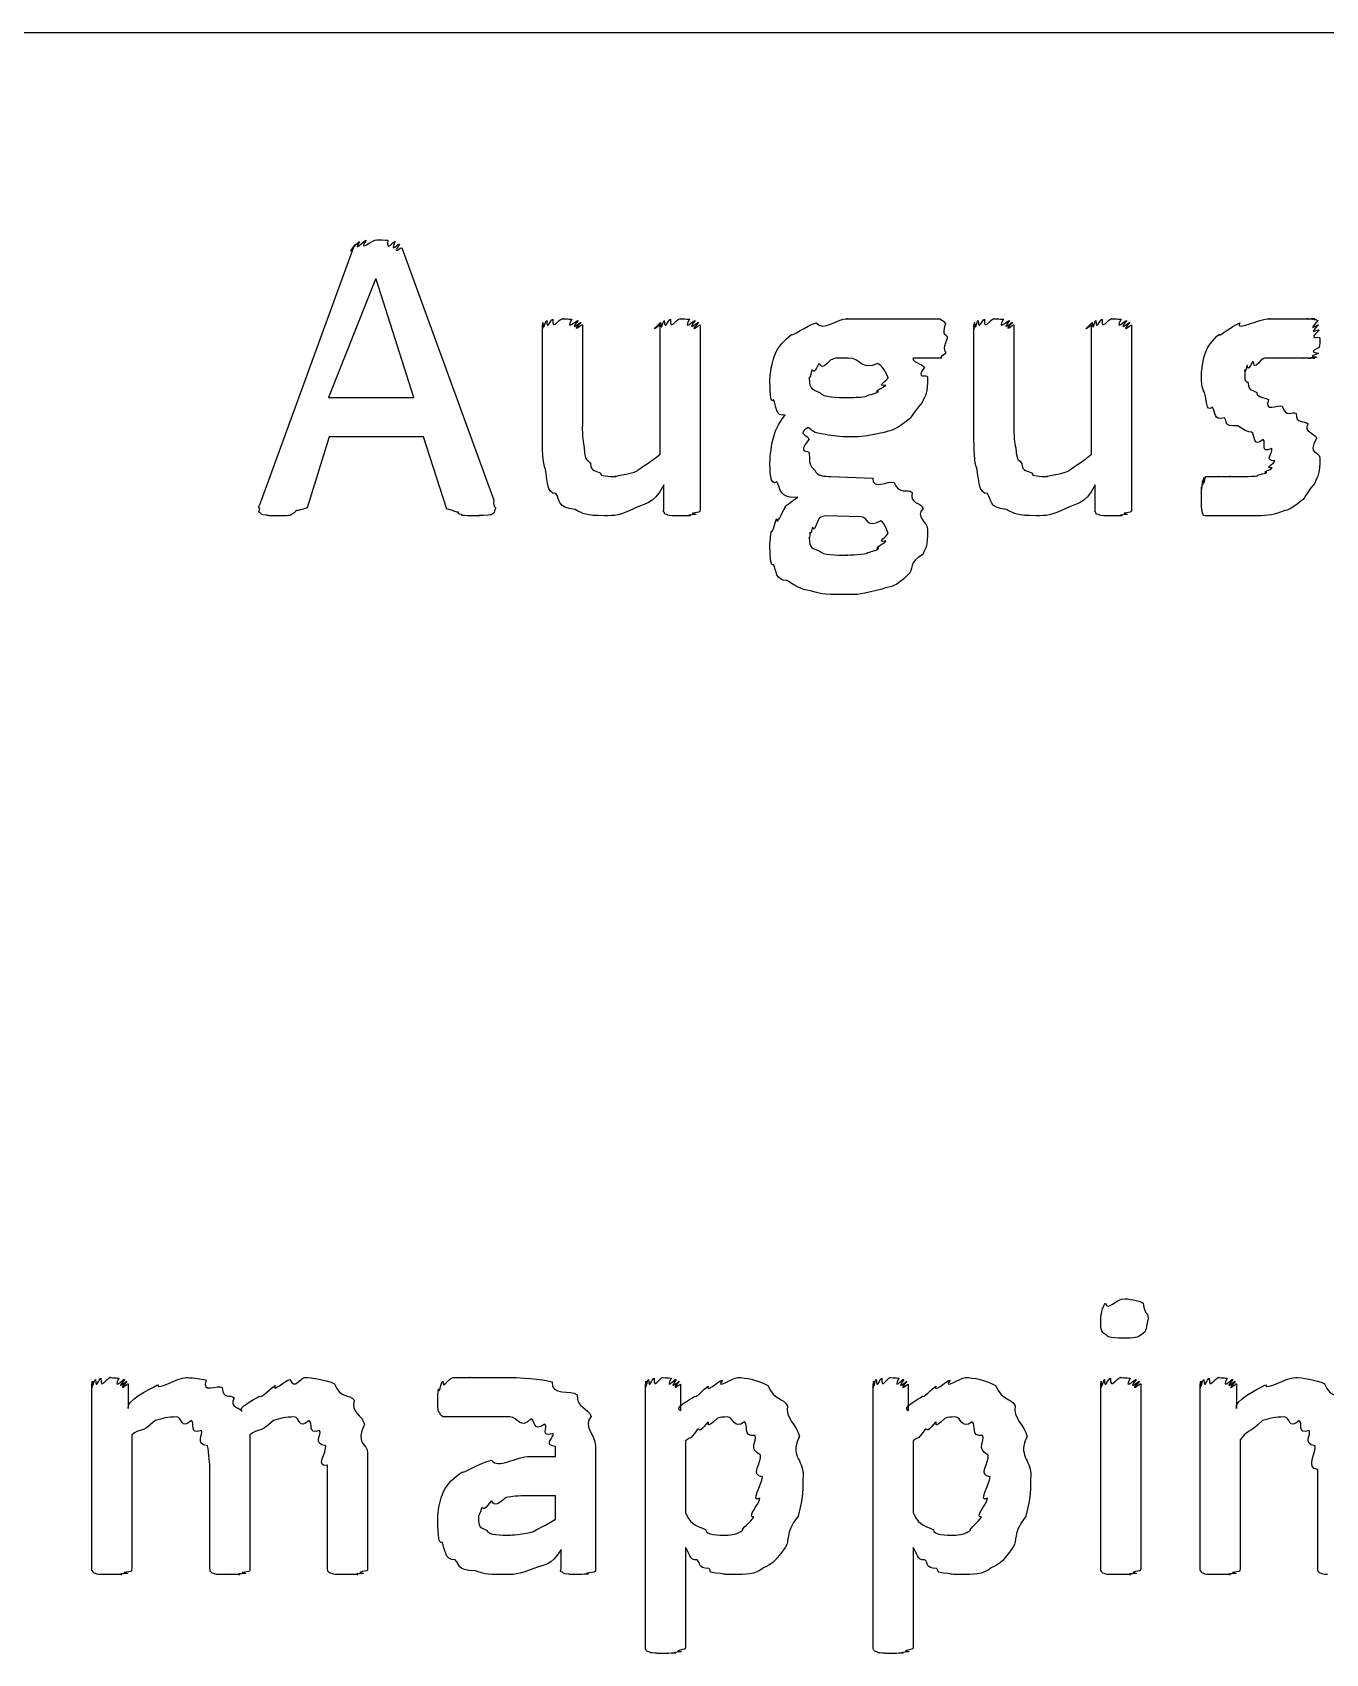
# Model space of a CAD drawing. Header units: millimetres. Extents: x 0 to 216, y 0 to 279.
# Drawn here: x 165.76 to 177.34, y 189.58 to 204.08 of the extents above; entities that cross this region are included whole.
import ezdxf

# ---------------------------------------------------------------- set-up
doc = ezdxf.new("R2010")
doc.units = ezdxf.units.MM
doc.layers.get('0').update_dxf_attribs({"linetype": 'CONTINUOUS'})

msp = doc.modelspace()

# ---------------------------------------------------------------- linework, layer by layer
at = {"color": 0}
for p, q in [((12.7, 204.082), (203.2, 204.082)), ((167.813, 199.896), (168.635, 202.155)), ((169.07, 202.155), (169.891, 199.896)), ((168.833, 201.874), (168.414, 200.816)), ((168.839, 201.874), (168.833, 201.874)), ((169.175, 200.816), (168.839, 201.874)), ((170.327, 200.48), (170.327, 201.466)), ((170.685, 201.466), (170.685, 200.579)), ((171.38, 200.309), (171.38, 201.466)), ((171.738, 201.466), (171.738, 199.813)), ((173.345, 201.521), (173.885, 201.521)), ((174.19, 200.48), (174.19, 201.466)), ((174.548, 201.466), (174.548, 200.579)), ((175.242, 200.309), (175.242, 201.466)), ((175.601, 201.466), (175.601, 199.813)), ((173.951, 201.345), (173.951, 201.345)), ((173.891, 201.169), (173.648, 201.169)), ((173.422, 200.992), (173.422, 200.992)), ((168.414, 200.816), (169.175, 200.816)), ((168.42, 200.463), (168.221, 199.829)), ((169.263, 200.463), (168.42, 200.463)), ((169.473, 199.818), (169.263, 200.463)), ((177.285, 200.276), (177.285, 200.276)), ((171.413, 199.813), (171.413, 200.033)), ((172.909, 200.11), (173.284, 200.094)), ((175.276, 199.813), (175.276, 200.033)), ((173.179, 199.747), (172.86, 199.758)), ((173.422, 199.603), (173.422, 199.603)), ((175.748, 192.577), (175.748, 192.577)), ((166.293, 190.339), (166.293, 191.992)), ((166.619, 191.992), (166.619, 191.772)), ((171.249, 189.639), (171.249, 191.987)), ((171.563, 191.987), (171.563, 191.75)), ((173.287, 189.639), (173.287, 191.987)), ((173.601, 191.987), (173.601, 191.75)), ((175.324, 190.339), (175.324, 191.992)), ((175.682, 191.992), (175.682, 190.339)), ((176.214, 190.339), (176.214, 191.992)), ((176.539, 191.992), (176.539, 191.772)), ((166.652, 191.535), (166.652, 190.339)), ((167.71, 191.535), (167.71, 190.339)), ((171.607, 191.48), (171.607, 190.84)), ((173.645, 191.48), (173.645, 190.84)), ((176.572, 191.491), (176.572, 190.339)), ((168.763, 191.37), (168.763, 190.339)), ((170.218, 191.342), (170.444, 191.342)), ((170.444, 191.342), (170.444, 191.43)), ((170.802, 191.436), (170.802, 190.339)), ((167.352, 190.339), (167.352, 191.265)), ((168.404, 190.339), (168.404, 191.265)), ((172.66, 191.188), (172.66, 191.188)), ((174.698, 191.188), (174.698, 191.188)), ((177.267, 190.339), (177.267, 191.226)), ((172.296, 191.16), (172.296, 191.16)), ((174.334, 191.16), (174.334, 191.16)), ((170.444, 190.989), (170.207, 190.989)), ((170.444, 190.78), (170.444, 190.989)), ((170.494, 190.339), (170.494, 190.51)), ((171.607, 190.526), (171.607, 189.639)), ((173.645, 190.526), (173.645, 189.639))]:
    msp.add_line(p, q, dxfattribs=at)
for points in [[(168.635, 202.155), (168.576, 202.076), (168.649, 202.18), (168.657, 202.189)], [(168.657, 202.189), (168.591, 202.095), (168.675, 202.207), (168.69, 202.21)], [(168.69, 202.21), (168.624, 202.106), (168.728, 202.222), (168.751, 202.222)], [(168.751, 202.222), (168.67, 202.109), (168.807, 202.227), (168.844, 202.227)], [(168.844, 202.227), (168.866, 202.227), (168.917, 202.224), (168.944, 202.222)], [(168.944, 202.222), (168.921, 202.106), (168.994, 202.218), (169.009, 202.21)], [(169.009, 202.21), (168.954, 202.095), (169.04, 202.2), (169.048, 202.189)], [(169.048, 202.189), (168.972, 202.076), (169.066, 202.169), (169.07, 202.155)], [(170.327, 201.466), (170.327, 201.374), (170.328, 201.48), (170.332, 201.488)], [(170.332, 201.488), (170.338, 201.389), (170.35, 201.501), (170.366, 201.505)], [(170.366, 201.505), (170.367, 201.4), (170.399, 201.516), (170.421, 201.516)], [(170.421, 201.516), (170.411, 201.403), (170.472, 201.521), (170.509, 201.521)], [(170.509, 201.521), (170.481, 201.521), (170.569, 201.519), (170.591, 201.516)], [(170.591, 201.516), (170.525, 201.4), (170.632, 201.512), (170.647, 201.505)], [(170.647, 201.505), (170.554, 201.389), (170.67, 201.495), (170.674, 201.488)], [(170.674, 201.488), (170.565, 201.378), (170.685, 201.477), (170.685, 201.466)], [(171.38, 201.466), (171.264, 201.374), (171.381, 201.48), (171.385, 201.488)], [(171.385, 201.488), (171.392, 201.389), (171.403, 201.501), (171.418, 201.505)], [(171.418, 201.505), (171.421, 201.4), (171.451, 201.516), (171.473, 201.516)], [(171.473, 201.516), (171.465, 201.403), (171.524, 201.521), (171.561, 201.521)], [(171.561, 201.521), (171.535, 201.521), (171.622, 201.519), (171.644, 201.516)], [(171.644, 201.516), (171.579, 201.4), (171.683, 201.512), (171.694, 201.505)], [(171.694, 201.505), (171.606, 201.389), (171.719, 201.495), (171.727, 201.488)], [(171.727, 201.488), (171.619, 201.374), (171.738, 201.473), (171.738, 201.466)], [(172.557, 201.378), (172.554, 201.356), (172.692, 201.461), (172.777, 201.483)], [(172.777, 201.483), (172.845, 201.403), (172.959, 201.521), (173.058, 201.521)], [(173.058, 201.521), (172.999, 201.521), (173.163, 201.521), (173.207, 201.521)], [(173.207, 201.521), (173.208, 201.521), (173.301, 201.521), (173.345, 201.521)], [(173.885, 201.521), (173.87, 201.521), (173.924, 201.506), (173.935, 201.477)], [(173.935, 201.477), (173.892, 201.345), (173.951, 201.403), (173.951, 201.345)], [(174.19, 201.466), (174.19, 201.374), (174.191, 201.48), (174.195, 201.488)], [(174.195, 201.488), (174.201, 201.389), (174.213, 201.501), (174.228, 201.505)], [(174.228, 201.505), (174.23, 201.4), (174.261, 201.516), (174.283, 201.516)], [(174.283, 201.516), (174.274, 201.403), (174.334, 201.521), (174.371, 201.521)], [(174.371, 201.521), (174.344, 201.521), (174.432, 201.519), (174.454, 201.516)], [(174.454, 201.516), (174.388, 201.4), (174.494, 201.512), (174.509, 201.505)], [(174.509, 201.505), (174.417, 201.389), (174.533, 201.495), (174.537, 201.488)], [(174.537, 201.488), (174.428, 201.378), (174.548, 201.477), (174.548, 201.466)], [(175.242, 201.466), (175.127, 201.374), (175.244, 201.48), (175.248, 201.488)], [(175.248, 201.488), (175.255, 201.389), (175.266, 201.501), (175.281, 201.505)], [(175.281, 201.505), (175.284, 201.4), (175.314, 201.516), (175.336, 201.516)], [(175.336, 201.516), (175.328, 201.403), (175.387, 201.521), (175.424, 201.521)], [(175.424, 201.521), (175.398, 201.521), (175.485, 201.519), (175.507, 201.516)], [(175.507, 201.516), (175.442, 201.4), (175.545, 201.512), (175.557, 201.505)], [(175.557, 201.505), (175.468, 201.389), (175.581, 201.495), (175.589, 201.488)], [(175.589, 201.488), (175.482, 201.374), (175.601, 201.473), (175.601, 201.466)], [(176.381, 201.378), (176.381, 201.352), (176.494, 201.457), (176.568, 201.483)], [(176.568, 201.483), (176.531, 201.403), (176.735, 201.521), (176.838, 201.521)], [(176.838, 201.521), (176.795, 201.521), (176.926, 201.521), (176.97, 201.521)], [(176.97, 201.521), (177.001, 201.521), (177.055, 201.521), (177.092, 201.521)], [(177.092, 201.521), (177.075, 201.521), (177.159, 201.521), (177.185, 201.521)], [(177.185, 201.521), (177.126, 201.521), (177.23, 201.521), (177.24, 201.521)], [(177.24, 201.521), (177.152, 201.521), (177.264, 201.516), (177.268, 201.505)], [(177.268, 201.505), (177.159, 201.381), (177.274, 201.48), (177.274, 201.466)], [(177.274, 201.466), (177.163, 201.356), (177.279, 201.439), (177.279, 201.417)], [(172.413, 201.208), (172.432, 201.264), (172.497, 201.334), (172.557, 201.378)], [(173.951, 201.345), (173.892, 201.224), (173.946, 201.236), (173.935, 201.208)], [(176.265, 201.224), (176.277, 201.264), (176.328, 201.334), (176.381, 201.378)], [(177.279, 201.417), (177.166, 201.315), (177.285, 201.374), (177.285, 201.345)], [(177.285, 201.345), (177.285, 201.257), (177.282, 201.287), (177.279, 201.263)], [(172.364, 200.981), (172.364, 201.01), (172.38, 201.141), (172.413, 201.208)], [(173.935, 201.208), (173.87, 201.169), (173.909, 201.169), (173.891, 201.169)], [(176.226, 201.042), (176.226, 201.032), (176.239, 201.169), (176.265, 201.224)], [(177.257, 201.174), (177.144, 201.169), (177.248, 201.169), (177.24, 201.169)], [(177.274, 201.208), (177.155, 201.18), (177.264, 201.181), (177.257, 201.174)], [(177.279, 201.263), (177.163, 201.209), (177.276, 201.221), (177.274, 201.208)], [(172.738, 201.059), (172.716, 200.955), (172.716, 201.012), (172.716, 200.987)], [(172.799, 201.114), (172.745, 200.999), (172.752, 201.081), (172.738, 201.059)], [(172.909, 201.152), (172.8, 201.032), (172.828, 201.132), (172.799, 201.114)], [(173.064, 201.169), (172.889, 201.169), (172.954, 201.163), (172.909, 201.152)], [(173.328, 201.119), (173.179, 201.05), (173.177, 201.169), (173.064, 201.169)], [(173.422, 200.992), (173.422, 200.988), (173.39, 201.089), (173.328, 201.119)], [(173.648, 201.169), (173.62, 201.143), (173.728, 201.115), (173.747, 201.086)], [(173.747, 201.086), (173.656, 200.97), (173.775, 201.031), (173.775, 200.998)], [(176.254, 200.86), (176.226, 200.896), (176.226, 200.972), (176.226, 201.042)], [(176.634, 201.103), (176.604, 200.995), (176.617, 201.078), (176.617, 201.064)], [(176.617, 201.064), (176.604, 200.933), (176.626, 200.976), (176.645, 200.943)], [(176.684, 201.136), (176.626, 201.021), (176.645, 201.116), (176.634, 201.103)], [(176.766, 201.158), (176.67, 201.039), (176.706, 201.147), (176.684, 201.136)], [(176.888, 201.169), (176.74, 201.169), (176.802, 201.164), (176.766, 201.158)], [(177.026, 201.169), (176.954, 201.169), (176.939, 201.169), (176.888, 201.169)], [(177.13, 201.169), (177.034, 201.169), (177.066, 201.169), (177.026, 201.169)], [(177.202, 201.169), (177.093, 201.169), (177.159, 201.169), (177.13, 201.169)], [(177.24, 201.169), (177.13, 201.169), (177.22, 201.169), (177.202, 201.169)], [(172.397, 200.799), (172.364, 200.739), (172.364, 200.911), (172.364, 200.981)], [(172.716, 200.987), (172.716, 200.878), (172.747, 200.893), (172.81, 200.86)], [(173.334, 200.866), (173.275, 200.867), (173.385, 200.904), (173.4, 200.926)], [(173.4, 200.926), (173.303, 200.911), (173.422, 200.97), (173.422, 200.992)], [(173.775, 200.998), (173.775, 200.852), (173.758, 200.838), (173.725, 200.772)], [(176.645, 200.943), (176.645, 200.871), (176.692, 200.885), (176.722, 200.86)], [(172.501, 200.662), (172.411, 200.635), (172.422, 200.747), (172.397, 200.799)], [(172.81, 200.86), (172.84, 200.816), (172.959, 200.816), (173.069, 200.816)], [(173.069, 200.816), (173.131, 200.816), (173.185, 200.819), (173.229, 200.827)], [(173.229, 200.827), (173.22, 200.834), (173.308, 200.851), (173.334, 200.866)], [(173.725, 200.772), (173.59, 200.603), (173.644, 200.648), (173.582, 200.601)], [(176.325, 200.728), (176.262, 200.676), (176.272, 200.808), (176.254, 200.86)], [(176.722, 200.86), (176.707, 200.823), (176.79, 200.817), (176.827, 200.799)], [(176.827, 200.799), (176.784, 200.668), (176.907, 200.761), (176.948, 200.739)], [(176.948, 200.739), (176.987, 200.629), (177.034, 200.697), (177.075, 200.673)], [(172.402, 200.474), (172.414, 200.54), (172.46, 200.606), (172.501, 200.662)], [(173.582, 200.601), (173.466, 200.51), (173.444, 200.521), (173.356, 200.496)], [(176.43, 200.634), (176.325, 200.603), (176.359, 200.691), (176.325, 200.728)], [(176.552, 200.562), (176.403, 200.551), (176.47, 200.608), (176.43, 200.634)], [(177.075, 200.673), (177.067, 200.576), (177.149, 200.615), (177.18, 200.579)], [(170.355, 200.171), (170.327, 200.235), (170.327, 200.358), (170.327, 200.48)], [(170.685, 200.579), (170.682, 200.452), (170.691, 200.419), (170.702, 200.364)], [(172.364, 200.237), (172.364, 200.283), (172.376, 200.404), (172.402, 200.474)], [(172.706, 200.546), (172.595, 200.488), (172.711, 200.481), (172.711, 200.441)], [(172.86, 200.485), (172.745, 200.496), (172.741, 200.524), (172.706, 200.546)], [(173.069, 200.463), (172.995, 200.463), (172.926, 200.47), (172.86, 200.485)], [(173.356, 200.496), (173.175, 200.463), (173.175, 200.463), (173.069, 200.463)], [(174.217, 200.171), (174.19, 200.235), (174.19, 200.358), (174.19, 200.48)], [(174.548, 200.579), (174.545, 200.452), (174.553, 200.419), (174.564, 200.364)], [(176.673, 200.507), (176.604, 200.51), (176.596, 200.543), (176.552, 200.562)], [(176.778, 200.441), (176.681, 200.356), (176.713, 200.488), (176.673, 200.507)], [(177.18, 200.579), (177.13, 200.507), (177.238, 200.503), (177.257, 200.452)], [(177.257, 200.452), (177.166, 200.29), (177.285, 200.345), (177.285, 200.276)], [(170.702, 200.364), (170.708, 200.227), (170.735, 200.266), (170.757, 200.226)], [(171.176, 200.16), (171.19, 200.177), (171.305, 200.243), (171.38, 200.309)], [(172.711, 200.441), (172.598, 200.294), (172.716, 200.361), (172.716, 200.314)], [(172.716, 200.314), (172.716, 200.188), (172.733, 200.206), (172.766, 200.165)], [(174.564, 200.364), (174.571, 200.227), (174.597, 200.266), (174.619, 200.226)], [(175.038, 200.16), (175.052, 200.177), (175.168, 200.243), (175.242, 200.309)], [(176.855, 200.358), (176.744, 200.309), (176.81, 200.419), (176.778, 200.441)], [(176.882, 200.248), (176.78, 200.245), (176.873, 200.328), (176.855, 200.358)], [(170.448, 199.956), (170.363, 199.952), (170.372, 200.09), (170.355, 200.171)], [(170.757, 200.226), (170.757, 200.15), (170.813, 200.16), (170.851, 200.138)], [(170.983, 200.11), (170.947, 200.11), (171.112, 200.127), (171.176, 200.16)], [(172.424, 200.061), (172.364, 200.014), (172.364, 200.174), (172.364, 200.237)], [(172.766, 200.165), (172.785, 200.11), (172.85, 200.11), (172.909, 200.11)], [(174.311, 199.956), (174.225, 199.952), (174.235, 200.09), (174.217, 200.171)], [(174.619, 200.226), (174.619, 200.15), (174.676, 200.16), (174.713, 200.138)], [(174.845, 200.11), (174.81, 200.11), (174.975, 200.127), (175.038, 200.16)], [(176.81, 200.144), (176.755, 200.144), (176.849, 200.168), (176.86, 200.188)], [(176.86, 200.188), (176.78, 200.18), (176.882, 200.226), (176.882, 200.248)], [(177.285, 200.276), (177.285, 200.135), (177.269, 200.116), (177.24, 200.05)], [(170.851, 200.138), (170.83, 200.11), (170.93, 200.11), (170.983, 200.11)], [(171.413, 200.033), (171.315, 199.846), (171.237, 199.868), (171.148, 199.824)], [(172.612, 199.923), (172.443, 199.904), (172.464, 200.006), (172.424, 200.061)], [(173.284, 200.094), (173.281, 199.978), (173.418, 200.077), (173.477, 200.055)], [(173.477, 200.055), (173.521, 199.937), (173.593, 200.007), (173.637, 199.967)], [(174.713, 200.138), (174.692, 200.11), (174.793, 200.11), (174.845, 200.11)], [(175.276, 200.033), (175.177, 199.846), (175.099, 199.868), (175.011, 199.824)], [(176.226, 200.017), (176.229, 199.952), (176.233, 200.057), (176.237, 200.072)], [(176.226, 199.934), (176.226, 199.908), (176.226, 199.995), (176.226, 200.017)], [(176.237, 200.072), (176.237, 199.981), (176.244, 200.095), (176.248, 200.099)], [(176.248, 200.099), (176.244, 199.992), (176.257, 200.11), (176.265, 200.11)], [(176.265, 200.11), (176.262, 200.11), (176.29, 200.11), (176.309, 200.11)], [(176.309, 200.11), (176.304, 200.11), (176.354, 200.11), (176.381, 200.11)], [(176.381, 200.11), (176.359, 200.11), (176.444, 200.11), (176.485, 200.11)], [(176.485, 200.11), (176.439, 200.11), (176.571, 200.11), (176.623, 200.11)], [(176.623, 200.11), (176.648, 200.11), (176.698, 200.112), (176.728, 200.116)], [(176.728, 200.116), (176.711, 200.121), (176.789, 200.133), (176.81, 200.144)], [(177.24, 200.05), (177.111, 199.89), (177.175, 199.934), (177.119, 199.89)], [(167.797, 199.824), (167.775, 199.82), (167.802, 199.865), (167.813, 199.896)], [(169.891, 199.896), (169.887, 199.82), (169.908, 199.842), (169.908, 199.824)], [(170.619, 199.813), (170.451, 199.831), (170.492, 199.897), (170.448, 199.956)], [(172.501, 199.829), (172.488, 199.838), (172.57, 199.893), (172.612, 199.923)], [(173.637, 199.967), (173.609, 199.86), (173.714, 199.882), (173.736, 199.824)], [(174.482, 199.813), (174.313, 199.831), (174.355, 199.897), (174.311, 199.956)], [(176.232, 199.802), (176.226, 199.82), (176.226, 199.879), (176.226, 199.934)], [(177.119, 199.89), (177.005, 199.802), (177.005, 199.813), (176.932, 199.791)], [(167.808, 199.78), (167.775, 199.783), (167.797, 199.805), (167.797, 199.824)], [(167.857, 199.763), (167.793, 199.765), (167.819, 199.771), (167.808, 199.78)], [(167.951, 199.758), (167.841, 199.758), (167.882, 199.759), (167.857, 199.763)], [(168.039, 199.758), (167.914, 199.758), (167.987, 199.758), (167.951, 199.758)], [(168.089, 199.774), (168.075, 199.76), (168.062, 199.76), (168.039, 199.758)], [(168.117, 199.796), (168.097, 199.776), (168.1, 199.781), (168.089, 199.774)], [(168.221, 199.829), (168.112, 199.794), (168.123, 199.807), (168.117, 199.796)], [(169.577, 199.791), (169.541, 199.787), (169.534, 199.807), (169.473, 199.818)], [(169.605, 199.769), (169.557, 199.771), (169.584, 199.783), (169.577, 199.791)], [(169.654, 199.758), (169.579, 199.76), (169.616, 199.765), (169.605, 199.769)], [(169.748, 199.758), (169.627, 199.758), (169.679, 199.758), (169.654, 199.758)], [(169.842, 199.763), (169.704, 199.758), (169.788, 199.758), (169.748, 199.758)], [(169.891, 199.78), (169.87, 199.765), (169.867, 199.766), (169.842, 199.763)], [(169.908, 199.824), (169.887, 199.783), (169.902, 199.791), (169.891, 199.78)], [(170.884, 199.758), (170.713, 199.758), (170.692, 199.776), (170.619, 199.813)], [(171.148, 199.824), (171.024, 199.758), (170.974, 199.758), (170.884, 199.758)], [(171.418, 199.791), (171.403, 199.787), (171.413, 199.805), (171.413, 199.813)], [(171.44, 199.769), (171.41, 199.771), (171.421, 199.783), (171.418, 199.791)], [(171.49, 199.758), (171.436, 199.76), (171.454, 199.765), (171.44, 199.769)], [(171.573, 199.758), (171.476, 199.758), (171.512, 199.758), (171.49, 199.758)], [(171.65, 199.758), (171.542, 199.758), (171.606, 199.758), (171.573, 199.758)], [(171.699, 199.769), (171.584, 199.76), (171.672, 199.76), (171.65, 199.758)], [(171.727, 199.791), (171.608, 199.771), (171.713, 199.776), (171.699, 199.769)], [(171.738, 199.813), (171.738, 199.787), (171.734, 199.797), (171.727, 199.791)], [(172.38, 199.625), (172.386, 199.59), (172.405, 199.697), (172.424, 199.73)], [(172.424, 199.73), (172.426, 199.656), (172.471, 199.796), (172.501, 199.829)], [(172.86, 199.758), (172.782, 199.74), (172.806, 199.722), (172.788, 199.703)], [(173.356, 199.713), (173.215, 199.634), (173.252, 199.747), (173.179, 199.747)], [(173.736, 199.824), (173.656, 199.747), (173.775, 199.705), (173.775, 199.631)], [(174.746, 199.758), (174.575, 199.758), (174.555, 199.776), (174.482, 199.813)], [(175.011, 199.824), (174.887, 199.758), (174.837, 199.758), (174.746, 199.758)], [(175.281, 199.791), (175.266, 199.787), (175.276, 199.805), (175.276, 199.813)], [(175.303, 199.769), (175.273, 199.771), (175.284, 199.783), (175.281, 199.791)], [(175.353, 199.758), (175.299, 199.76), (175.317, 199.765), (175.303, 199.769)], [(175.435, 199.758), (175.339, 199.758), (175.375, 199.758), (175.353, 199.758)], [(175.513, 199.758), (175.405, 199.758), (175.468, 199.758), (175.435, 199.758)], [(175.562, 199.769), (175.446, 199.76), (175.534, 199.76), (175.513, 199.758)], [(175.589, 199.791), (175.471, 199.771), (175.576, 199.776), (175.562, 199.769)], [(175.601, 199.813), (175.601, 199.787), (175.597, 199.797), (175.589, 199.791)], [(176.259, 199.758), (176.237, 199.758), (176.239, 199.771), (176.232, 199.802)], [(176.32, 199.758), (176.262, 199.758), (176.273, 199.758), (176.259, 199.758)], [(176.414, 199.758), (176.314, 199.758), (176.345, 199.758), (176.32, 199.758)], [(176.546, 199.758), (176.392, 199.758), (176.454, 199.758), (176.414, 199.758)], [(176.7, 199.758), (176.604, 199.758), (176.593, 199.758), (176.546, 199.758)], [(176.932, 199.791), (176.862, 199.758), (176.784, 199.758), (176.7, 199.758)], [(172.364, 199.504), (172.364, 199.512), (172.369, 199.585), (172.38, 199.625)], [(172.722, 199.609), (172.716, 199.523), (172.716, 199.575), (172.716, 199.559)], [(172.744, 199.653), (172.723, 199.557), (172.725, 199.624), (172.722, 199.609)], [(172.788, 199.703), (172.745, 199.585), (172.755, 199.668), (172.744, 199.653)], [(173.4, 199.532), (173.303, 199.512), (173.422, 199.578), (173.422, 199.603)], [(173.422, 199.603), (173.422, 199.585), (173.4, 199.689), (173.356, 199.713)], [(173.775, 199.631), (173.775, 199.479), (173.76, 199.481), (173.731, 199.41)], [(172.397, 199.322), (172.364, 199.288), (172.364, 199.438), (172.364, 199.504)], [(172.716, 199.559), (172.716, 199.457), (172.745, 199.47), (172.805, 199.444)], [(172.805, 199.444), (172.838, 199.405), (172.951, 199.405), (173.058, 199.405)], [(173.229, 199.421), (173.223, 199.427), (173.313, 199.447), (173.339, 199.465)], [(173.339, 199.465), (173.279, 199.464), (173.389, 199.507), (173.4, 199.532)], [(172.518, 199.179), (172.411, 199.178), (172.422, 199.267), (172.397, 199.322)], [(173.058, 199.405), (173.014, 199.405), (173.185, 199.41), (173.229, 199.421)], [(173.731, 199.41), (173.598, 199.339), (173.656, 199.281), (173.598, 199.228)], [(172.727, 199.085), (172.639, 199.096), (172.573, 199.139), (172.518, 199.179)], [(173.598, 199.228), (173.48, 199.116), (173.462, 199.132), (173.367, 199.102)], [(173.042, 199.052), (172.811, 199.052), (172.816, 199.063), (172.727, 199.085)], [(173.367, 199.102), (173.175, 199.052), (173.166, 199.052), (173.042, 199.052)], [(175.324, 192.577), (175.324, 192.584), (175.338, 192.688), (175.368, 192.714)], [(175.368, 192.714), (175.386, 192.635), (175.457, 192.753), (175.539, 192.753)], [(175.539, 192.753), (175.547, 192.753), (175.674, 192.739), (175.704, 192.714)], [(175.704, 192.714), (175.723, 192.588), (175.748, 192.646), (175.748, 192.577)], [(175.368, 192.433), (175.324, 192.447), (175.324, 192.507), (175.324, 192.577)], [(175.748, 192.577), (175.723, 192.451), (175.732, 192.464), (175.699, 192.439)], [(175.533, 192.4), (175.382, 192.4), (175.397, 192.411), (175.368, 192.433)], [(175.699, 192.439), (175.661, 192.4), (175.613, 192.4), (175.533, 192.4)], [(166.327, 192.031), (166.329, 191.926), (166.357, 192.042), (166.376, 192.042)], [(166.376, 192.042), (166.371, 191.929), (166.426, 192.048), (166.459, 192.048)], [(166.459, 192.048), (166.432, 192.048), (166.514, 192.045), (166.536, 192.042)], [(166.536, 192.042), (166.477, 191.926), (166.575, 192.038), (166.586, 192.031)], [(166.883, 191.981), (166.889, 191.929), (167.054, 192.048), (167.142, 192.048)], [(167.142, 192.048), (167.16, 192.048), (167.266, 192.039), (167.319, 192.025)], [(168.068, 192.031), (168.108, 191.929), (168.156, 192.048), (168.201, 192.048)], [(168.201, 192.048), (168.258, 192.048), (168.395, 192.028), (168.465, 191.992)], [(169.435, 192.014), (169.438, 191.929), (169.485, 192.048), (169.529, 192.048)], [(169.529, 192.048), (169.526, 192.048), (169.624, 192.048), (169.683, 192.048)], [(169.683, 192.048), (169.645, 192.048), (169.805, 192.048), (169.871, 192.048)], [(169.871, 192.048), (169.898, 192.048), (170.01, 192.048), (170.08, 192.048)], [(170.08, 192.048), (170.1, 192.048), (170.324, 192.034), (170.416, 192.009)], [(171.276, 192.031), (171.282, 191.926), (171.307, 192.042), (171.326, 192.042)], [(171.326, 192.042), (171.322, 191.929), (171.373, 192.048), (171.403, 192.048)], [(171.403, 192.048), (171.384, 192.048), (171.461, 192.045), (171.48, 192.042)], [(171.48, 192.042), (171.421, 191.926), (171.513, 192.038), (171.524, 192.031)], [(171.938, 192.025), (171.869, 191.929), (172.027, 192.048), (172.075, 192.048)], [(172.075, 192.048), (172.142, 192.048), (172.271, 192.023), (172.346, 191.976)], [(173.314, 192.031), (173.32, 191.926), (173.345, 192.042), (173.364, 192.042)], [(173.364, 192.042), (173.36, 191.929), (173.411, 192.048), (173.441, 192.048)], [(173.441, 192.048), (173.422, 192.048), (173.499, 192.045), (173.518, 192.042)], [(173.518, 192.042), (173.459, 191.926), (173.551, 192.038), (173.562, 192.031)], [(173.976, 192.025), (173.907, 191.929), (174.065, 192.048), (174.114, 192.048)], [(174.114, 192.048), (174.18, 192.048), (174.309, 192.023), (174.384, 191.976)], [(175.357, 192.031), (175.359, 191.926), (175.39, 192.042), (175.412, 192.042)], [(175.412, 192.042), (175.408, 191.929), (175.467, 192.048), (175.5, 192.048)], [(175.5, 192.048), (175.478, 192.048), (175.566, 192.045), (175.588, 192.042)], [(175.588, 192.042), (175.525, 191.926), (175.632, 192.038), (175.643, 192.031)], [(176.247, 192.031), (176.25, 191.926), (176.277, 192.042), (176.296, 192.042)], [(176.296, 192.042), (176.291, 191.929), (176.346, 192.048), (176.379, 192.048)], [(176.379, 192.048), (176.353, 192.048), (176.434, 192.045), (176.456, 192.042)], [(176.456, 192.042), (176.397, 191.926), (176.495, 192.038), (176.506, 192.031)], [(176.798, 191.981), (176.809, 191.929), (176.976, 192.048), (177.068, 192.048)], [(177.068, 192.048), (177.121, 192.048), (177.257, 192.028), (177.327, 191.992)], [(166.293, 191.992), (166.293, 191.9), (166.295, 192.006), (166.299, 192.014)], [(166.299, 192.014), (166.3, 191.915), (166.311, 192.027), (166.327, 192.031)], [(166.586, 192.031), (166.499, 191.915), (166.604, 192.022), (166.607, 192.014)], [(166.607, 192.014), (166.51, 191.9), (166.619, 191.999), (166.619, 191.992)], [(166.619, 191.772), (166.602, 191.841), (166.798, 191.937), (166.883, 191.981)], [(167.319, 192.025), (167.266, 191.9), (167.421, 191.988), (167.462, 191.959)], [(167.462, 191.959), (167.465, 191.845), (167.536, 191.902), (167.567, 191.866)], [(167.793, 191.882), (167.815, 191.86), (167.892, 191.954), (167.936, 191.976)], [(167.936, 191.976), (167.903, 191.907), (168.024, 192.02), (168.068, 192.031)], [(168.465, 191.992), (168.52, 191.856), (168.597, 191.905), (168.642, 191.844)], [(169.391, 191.849), (169.391, 191.841), (169.393, 191.926), (169.397, 191.948)], [(169.397, 191.948), (169.402, 191.885), (169.416, 191.992), (169.435, 192.014)], [(170.416, 192.009), (170.401, 191.878), (170.582, 191.944), (170.637, 191.893)], [(170.637, 191.893), (170.633, 191.775), (170.737, 191.777), (170.764, 191.7)], [(171.249, 191.987), (171.249, 191.904), (171.25, 192.01), (171.254, 192.014)], [(171.254, 192.014), (171.256, 191.915), (171.265, 192.027), (171.276, 192.031)], [(171.524, 192.031), (171.447, 191.915), (171.548, 192.022), (171.552, 192.014)], [(171.552, 192.014), (171.458, 191.9), (171.563, 191.998), (171.563, 191.987)], [(171.69, 191.882), (171.701, 191.856), (171.77, 191.948), (171.811, 191.97)], [(171.811, 191.97), (171.785, 191.904), (171.897, 192.014), (171.938, 192.025)], [(172.346, 191.976), (172.406, 191.838), (172.478, 191.871), (172.522, 191.794)], [(173.287, 191.987), (173.287, 191.904), (173.288, 192.01), (173.293, 192.014)], [(173.293, 192.014), (173.294, 191.915), (173.303, 192.027), (173.314, 192.031)], [(173.562, 192.031), (173.486, 191.915), (173.586, 192.022), (173.59, 192.014)], [(173.59, 192.014), (173.496, 191.9), (173.601, 191.998), (173.601, 191.987)], [(173.728, 191.882), (173.739, 191.856), (173.808, 191.948), (173.849, 191.97)], [(173.849, 191.97), (173.823, 191.904), (173.935, 192.014), (173.976, 192.025)], [(174.384, 191.976), (174.444, 191.838), (174.516, 191.871), (174.56, 191.794)], [(175.324, 191.992), (175.324, 191.9), (175.325, 192.006), (175.329, 192.014)], [(175.329, 192.014), (175.335, 191.915), (175.346, 192.027), (175.357, 192.031)], [(175.643, 192.031), (175.551, 191.915), (175.667, 192.022), (175.671, 192.014)], [(175.671, 192.014), (175.562, 191.9), (175.682, 191.999), (175.682, 191.992)], [(176.214, 191.992), (176.214, 191.9), (176.215, 192.006), (176.22, 192.014)], [(176.22, 192.014), (176.221, 191.915), (176.232, 192.027), (176.247, 192.031)], [(176.506, 192.031), (176.419, 191.915), (176.524, 192.022), (176.528, 192.014)], [(176.528, 192.014), (176.43, 191.9), (176.539, 191.999), (176.539, 191.992)], [(176.539, 191.772), (176.518, 191.841), (176.713, 191.937), (176.798, 191.981)], [(177.327, 191.992), (177.382, 191.856), (177.46, 191.905), (177.504, 191.844)], [(167.567, 191.866), (167.524, 191.772), (167.619, 191.788), (167.638, 191.744)], [(167.638, 191.744), (167.597, 191.783), (167.744, 191.845), (167.793, 191.882)], [(168.642, 191.844), (168.608, 191.735), (168.716, 191.713), (168.735, 191.629)], [(169.391, 191.783), (169.391, 191.775), (169.391, 191.827), (169.391, 191.849)], [(169.408, 191.733), (169.394, 191.735), (169.394, 191.764), (169.391, 191.783)], [(171.563, 191.75), (171.502, 191.783), (171.649, 191.845), (171.69, 191.882)], [(172.522, 191.794), (172.497, 191.684), (172.605, 191.625), (172.627, 191.518)], [(173.601, 191.75), (173.541, 191.783), (173.687, 191.845), (173.728, 191.882)], [(174.56, 191.794), (174.535, 191.684), (174.643, 191.625), (174.665, 191.518)], [(166.861, 191.662), (166.726, 191.536), (166.729, 191.601), (166.652, 191.535)], [(167.054, 191.695), (166.973, 191.695), (166.927, 191.684), (166.861, 191.662)], [(167.186, 191.662), (167.087, 191.576), (167.105, 191.695), (167.054, 191.695)], [(167.275, 191.574), (167.16, 191.536), (167.222, 191.642), (167.186, 191.662)], [(167.919, 191.662), (167.784, 191.536), (167.787, 191.601), (167.71, 191.535)], [(168.107, 191.695), (168.027, 191.695), (167.981, 191.684), (167.919, 191.662)], [(168.239, 191.662), (168.141, 191.576), (168.158, 191.695), (168.107, 191.695)], [(168.333, 191.574), (168.219, 191.536), (168.279, 191.642), (168.239, 191.662)], [(168.735, 191.629), (168.644, 191.452), (168.763, 191.461), (168.763, 191.37)], [(169.43, 191.706), (169.409, 191.709), (169.414, 191.722), (169.408, 191.733)], [(169.458, 191.695), (169.424, 191.695), (169.437, 191.698), (169.43, 191.706)], [(169.529, 191.695), (169.449, 191.695), (169.471, 191.695), (169.458, 191.695)], [(169.65, 191.695), (169.515, 191.695), (169.562, 191.695), (169.529, 191.695)], [(169.816, 191.695), (169.729, 191.695), (169.697, 191.695), (169.65, 191.695)], [(170.036, 191.695), (169.857, 191.695), (169.882, 191.695), (169.816, 191.695)], [(170.223, 191.678), (170.13, 191.576), (170.109, 191.695), (170.036, 191.695)], [(170.35, 191.629), (170.232, 191.554), (170.275, 191.667), (170.223, 191.678)], [(170.422, 191.546), (170.298, 191.51), (170.384, 191.607), (170.35, 191.629)], [(170.764, 191.7), (170.684, 191.62), (170.802, 191.535), (170.802, 191.436)], [(171.806, 191.645), (171.708, 191.529), (171.745, 191.608), (171.712, 191.579)], [(171.894, 191.684), (171.767, 191.563), (171.835, 191.663), (171.806, 191.645)], [(171.982, 191.695), (171.943, 191.695), (171.923, 191.691), (171.894, 191.684)], [(172.136, 191.651), (172.034, 191.576), (172.044, 191.695), (171.982, 191.695)], [(172.23, 191.529), (172.116, 191.518), (172.176, 191.62), (172.136, 191.651)], [(173.844, 191.645), (173.746, 191.529), (173.783, 191.608), (173.75, 191.579)], [(173.932, 191.684), (173.805, 191.563), (173.873, 191.663), (173.844, 191.645)], [(174.02, 191.695), (173.982, 191.695), (173.961, 191.691), (173.932, 191.684)], [(174.175, 191.651), (174.073, 191.576), (174.082, 191.695), (174.02, 191.695)], [(174.268, 191.529), (174.154, 191.518), (174.214, 191.62), (174.175, 191.651)], [(176.771, 191.662), (176.64, 191.536), (176.641, 191.586), (176.572, 191.491)], [(176.969, 191.695), (176.886, 191.695), (176.837, 191.684), (176.771, 191.662)], [(177.101, 191.662), (177.003, 191.576), (177.02, 191.695), (176.969, 191.695)], [(177.19, 191.574), (177.076, 191.536), (177.137, 191.642), (177.101, 191.662)], [(167.33, 191.436), (167.209, 191.459), (167.299, 191.536), (167.275, 191.574)], [(168.388, 191.436), (168.267, 191.459), (168.358, 191.536), (168.333, 191.574)], [(170.444, 191.43), (170.328, 191.444), (170.436, 191.513), (170.422, 191.546)], [(171.712, 191.579), (171.642, 191.474), (171.643, 191.52), (171.607, 191.48)], [(172.28, 191.353), (172.164, 191.415), (172.255, 191.477), (172.23, 191.529)], [(172.627, 191.518), (172.541, 191.356), (172.66, 191.305), (172.66, 191.188)], [(173.75, 191.579), (173.68, 191.474), (173.681, 191.52), (173.645, 191.48)], [(174.318, 191.353), (174.202, 191.415), (174.293, 191.477), (174.268, 191.529)], [(174.665, 191.518), (174.579, 191.356), (174.698, 191.305), (174.698, 191.188)], [(177.245, 191.436), (177.125, 191.459), (177.214, 191.536), (177.19, 191.574)], [(167.352, 191.265), (167.352, 191.234), (167.343, 191.383), (167.33, 191.436)], [(168.404, 191.265), (168.289, 191.234), (168.399, 191.383), (168.388, 191.436)], [(169.612, 191.204), (169.607, 191.179), (169.767, 191.287), (169.871, 191.309)], [(169.871, 191.309), (169.931, 191.224), (170.089, 191.342), (170.218, 191.342)], [(172.296, 191.16), (172.182, 191.169), (172.291, 191.29), (172.28, 191.353)], [(174.334, 191.16), (174.22, 191.169), (174.329, 191.29), (174.318, 191.353)], [(177.267, 191.226), (177.151, 191.234), (177.258, 191.383), (177.245, 191.436)], [(169.446, 191.033), (169.468, 191.088), (169.541, 191.16), (169.612, 191.204)], [(172.66, 191.188), (172.66, 190.981), (172.645, 190.92), (172.616, 190.807)], [(174.698, 191.188), (174.698, 190.981), (174.683, 190.92), (174.654, 190.807)], [(169.391, 190.791), (169.391, 190.831), (169.409, 190.963), (169.446, 191.033)], [(172.274, 190.967), (172.182, 190.919), (172.296, 191.094), (172.296, 191.16)], [(174.312, 190.967), (174.22, 190.919), (174.334, 191.094), (174.334, 191.16)], [(169.782, 190.879), (169.751, 190.776), (169.755, 190.831), (169.755, 190.802)], [(169.865, 190.94), (169.788, 190.824), (169.8, 190.904), (169.782, 190.879)], [(170.003, 190.973), (169.861, 190.853), (169.901, 190.953), (169.865, 190.94)], [(170.207, 190.989), (170.093, 190.989), (170.061, 190.984), (170.003, 190.973)], [(172.219, 190.802), (172.156, 190.798), (172.263, 190.908), (172.274, 190.967)], [(174.257, 190.802), (174.194, 190.798), (174.301, 190.908), (174.312, 190.967)], [(169.43, 190.576), (169.391, 190.54), (169.391, 190.71), (169.391, 190.791)], [(169.755, 190.802), (169.751, 190.694), (169.779, 190.71), (169.827, 190.681)], [(170.246, 190.669), (170.258, 190.683), (170.374, 190.731), (170.444, 190.78)], [(171.607, 190.84), (171.668, 190.705), (171.73, 190.722), (171.789, 190.686)], [(172.12, 190.681), (172.104, 190.694), (172.193, 190.749), (172.219, 190.802)], [(172.616, 190.807), (172.486, 190.639), (172.551, 190.603), (172.5, 190.526)], [(173.645, 190.84), (173.706, 190.705), (173.768, 190.722), (173.827, 190.686)], [(174.158, 190.681), (174.143, 190.694), (174.231, 190.749), (174.257, 190.802)], [(174.654, 190.807), (174.524, 190.639), (174.589, 190.603), (174.538, 190.526)], [(169.827, 190.681), (169.85, 190.637), (169.949, 190.637), (170.042, 190.637)], [(170.042, 190.637), (170.016, 190.637), (170.182, 190.647), (170.246, 190.669)], [(171.789, 190.686), (171.785, 190.637), (171.908, 190.637), (171.971, 190.637)], [(171.971, 190.637), (172.023, 190.637), (172.078, 190.65), (172.12, 190.681)], [(173.827, 190.686), (173.823, 190.637), (173.946, 190.637), (174.009, 190.637)], [(174.009, 190.637), (174.061, 190.637), (174.117, 190.65), (174.158, 190.681)], [(169.546, 190.416), (169.446, 190.416), (169.459, 190.512), (169.43, 190.576)], [(170.494, 190.51), (170.405, 190.357), (170.339, 190.375), (170.251, 190.339)], [(171.712, 190.416), (171.642, 190.405), (171.643, 190.485), (171.607, 190.526)], [(172.5, 190.526), (172.384, 190.368), (172.384, 190.389), (172.307, 190.344)], [(173.75, 190.416), (173.68, 190.405), (173.681, 190.485), (173.645, 190.526)], [(174.538, 190.526), (174.423, 190.368), (174.423, 190.389), (174.345, 190.344)], [(166.299, 190.317), (166.293, 190.313), (166.293, 190.331), (166.293, 190.339)], [(166.327, 190.295), (166.304, 190.298), (166.306, 190.308), (166.299, 190.317)], [(166.382, 190.284), (166.329, 190.287), (166.34, 190.29), (166.327, 190.295)], [(166.613, 190.295), (166.495, 190.287), (166.583, 190.287), (166.558, 190.284)], [(166.641, 190.311), (166.521, 190.298), (166.627, 190.302), (166.613, 190.295)], [(166.652, 190.339), (166.649, 190.308), (166.648, 190.318), (166.641, 190.311)], [(167.357, 190.311), (167.352, 190.308), (167.352, 190.328), (167.352, 190.339)], [(167.385, 190.295), (167.363, 190.298), (167.364, 190.307), (167.357, 190.311)], [(167.44, 190.284), (167.387, 190.287), (167.399, 190.29), (167.385, 190.295)], [(167.671, 190.295), (167.55, 190.287), (167.638, 190.287), (167.616, 190.284)], [(167.699, 190.311), (167.579, 190.298), (167.685, 190.302), (167.671, 190.295)], [(167.71, 190.339), (167.707, 190.308), (167.706, 190.318), (167.699, 190.311)], [(168.41, 190.311), (168.406, 190.308), (168.404, 190.328), (168.404, 190.339)], [(168.443, 190.295), (168.417, 190.298), (168.417, 190.307), (168.41, 190.311)], [(168.498, 190.284), (168.446, 190.287), (168.457, 190.29), (168.443, 190.295)], [(168.724, 190.295), (168.608, 190.287), (168.694, 190.287), (168.669, 190.284)], [(168.752, 190.317), (168.633, 190.298), (168.738, 190.302), (168.724, 190.295)], [(168.763, 190.339), (168.763, 190.313), (168.759, 190.324), (168.752, 190.317)], [(169.727, 190.317), (169.546, 190.328), (169.597, 190.372), (169.546, 190.416)], [(169.97, 190.284), (169.806, 190.284), (169.8, 190.295), (169.727, 190.317)], [(170.251, 190.339), (170.111, 190.284), (170.069, 190.284), (169.97, 190.284)], [(170.51, 190.306), (170.478, 190.306), (170.494, 190.324), (170.494, 190.339)], [(170.56, 190.289), (170.501, 190.29), (170.521, 190.298), (170.51, 190.306)], [(170.786, 190.306), (170.662, 190.29), (170.758, 190.292), (170.736, 190.289)], [(170.802, 190.339), (170.802, 190.306), (170.797, 190.313), (170.786, 190.306)], [(171.817, 190.339), (171.712, 190.342), (171.748, 190.386), (171.712, 190.416)], [(171.921, 190.295), (171.781, 190.302), (171.853, 190.319), (171.817, 190.339)], [(172.043, 190.284), (171.968, 190.284), (171.957, 190.287), (171.921, 190.295)], [(172.307, 190.344), (172.23, 190.284), (172.142, 190.284), (172.043, 190.284)], [(173.855, 190.339), (173.75, 190.342), (173.786, 190.386), (173.75, 190.416)], [(173.959, 190.295), (173.819, 190.302), (173.891, 190.319), (173.855, 190.339)], [(174.081, 190.284), (174.006, 190.284), (173.995, 190.287), (173.959, 190.295)], [(174.345, 190.344), (174.268, 190.284), (174.18, 190.284), (174.081, 190.284)], [(175.329, 190.317), (175.324, 190.313), (175.324, 190.331), (175.324, 190.339)], [(175.357, 190.295), (175.335, 190.298), (175.336, 190.308), (175.329, 190.317)], [(175.412, 190.284), (175.359, 190.287), (175.37, 190.29), (175.357, 190.295)], [(175.643, 190.295), (175.525, 190.287), (175.613, 190.287), (175.588, 190.284)], [(175.671, 190.317), (175.551, 190.298), (175.657, 190.302), (175.643, 190.295)], [(175.682, 190.339), (175.679, 190.313), (175.678, 190.324), (175.671, 190.317)], [(176.22, 190.317), (176.214, 190.313), (176.214, 190.331), (176.214, 190.339)], [(176.247, 190.295), (176.225, 190.298), (176.226, 190.308), (176.22, 190.317)], [(176.302, 190.284), (176.25, 190.287), (176.261, 190.29), (176.247, 190.295)], [(176.534, 190.295), (176.415, 190.287), (176.503, 190.287), (176.478, 190.284)], [(176.561, 190.311), (176.441, 190.298), (176.547, 190.302), (176.534, 190.295)], [(176.572, 190.339), (176.57, 190.308), (176.568, 190.318), (176.561, 190.311)], [(177.272, 190.311), (177.268, 190.308), (177.267, 190.328), (177.267, 190.339)], [(177.3, 190.295), (177.279, 190.298), (177.279, 190.307), (177.272, 190.311)], [(177.355, 190.284), (177.305, 190.287), (177.314, 190.29), (177.3, 190.295)], [(166.47, 190.284), (166.377, 190.284), (166.406, 190.284), (166.382, 190.284)], [(166.558, 190.284), (166.448, 190.284), (166.505, 190.284), (166.47, 190.284)], [(167.528, 190.284), (167.436, 190.284), (167.465, 190.284), (167.44, 190.284)], [(167.616, 190.284), (167.506, 190.284), (167.564, 190.284), (167.528, 190.284)], [(168.587, 190.284), (168.49, 190.284), (168.52, 190.284), (168.498, 190.284)], [(168.669, 190.284), (168.56, 190.284), (168.62, 190.284), (168.587, 190.284)], [(170.648, 190.284), (170.545, 190.284), (170.582, 190.285), (170.56, 190.289)], [(170.736, 190.289), (170.622, 190.284), (170.688, 190.284), (170.648, 190.284)], [(175.5, 190.284), (175.408, 190.284), (175.437, 190.284), (175.412, 190.284)], [(175.588, 190.284), (175.478, 190.284), (175.536, 190.284), (175.5, 190.284)], [(176.39, 190.284), (176.298, 190.284), (176.327, 190.284), (176.302, 190.284)], [(176.478, 190.284), (176.368, 190.284), (176.426, 190.284), (176.39, 190.284)], [(171.254, 189.611), (171.249, 189.609), (171.249, 189.628), (171.249, 189.639)], [(171.282, 189.595), (171.26, 189.593), (171.261, 189.604), (171.254, 189.611)], [(171.337, 189.583), (171.285, 189.582), (171.296, 189.588), (171.282, 189.595)], [(171.425, 189.578), (171.333, 189.578), (171.362, 189.581), (171.337, 189.583)], [(171.513, 189.583), (171.403, 189.578), (171.461, 189.578), (171.425, 189.578)], [(171.569, 189.595), (171.45, 189.582), (171.538, 189.583), (171.513, 189.583)], [(171.596, 189.617), (171.476, 189.593), (171.582, 189.599), (171.569, 189.595)], [(171.607, 189.639), (171.605, 189.611), (171.603, 189.625), (171.596, 189.617)], [(173.293, 189.611), (173.287, 189.609), (173.287, 189.628), (173.287, 189.639)], [(173.32, 189.595), (173.298, 189.593), (173.299, 189.604), (173.293, 189.611)], [(173.375, 189.583), (173.323, 189.582), (173.334, 189.588), (173.32, 189.595)], [(173.463, 189.578), (173.371, 189.578), (173.4, 189.581), (173.375, 189.583)], [(173.551, 189.583), (173.441, 189.578), (173.499, 189.578), (173.463, 189.578)], [(173.607, 189.595), (173.488, 189.582), (173.576, 189.583), (173.551, 189.583)], [(173.634, 189.617), (173.514, 189.593), (173.62, 189.599), (173.607, 189.595)], [(173.645, 189.639), (173.643, 189.611), (173.641, 189.625), (173.634, 189.617)]]:
    msp.add_open_spline(points, degree=3, dxfattribs=at)

doc.saveas('drawing.dxf')
